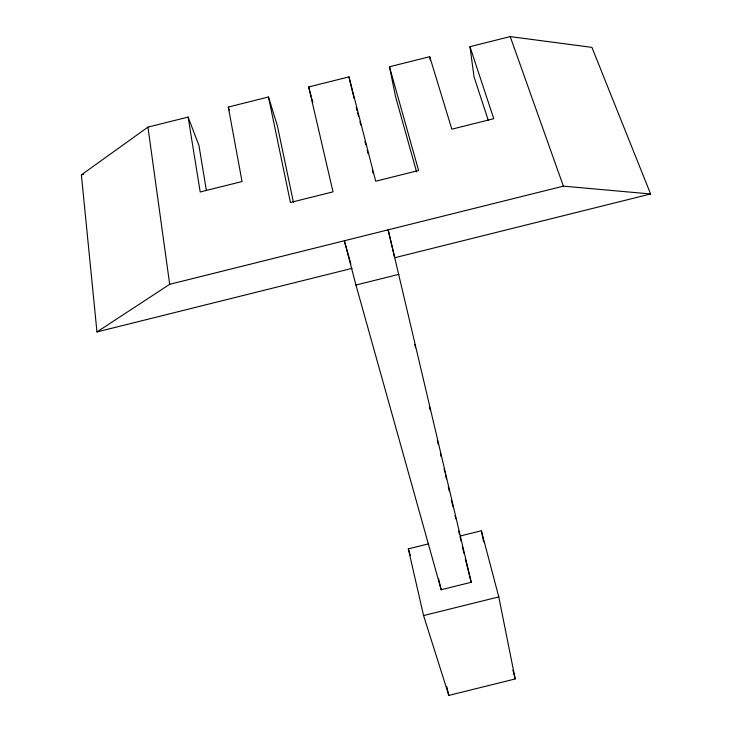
<?xml version="1.0" encoding="UTF-8"?>
<svg xmlns="http://www.w3.org/2000/svg" width="732" height="732" viewBox="0 0 732 732"><rect width="100%" height="100%" fill="white"/><g stroke="black" fill="none" stroke-linecap="round" stroke-linejoin="round"><path stroke-width="1.1" d="M352.065 268.36L96.963 331.944L81.389 174.884L147.937 127.121L188.106 117.083L198.976 145.522L206.378 190.476M96.963 331.944L169.687 284.3L563.384 186.148L650.611 193.962L591.923 47.379L510.213 36.6L469.962 46.656L474.034 76.823L488.198 120.13M188.106 117.083L200.193 191.976L242.045 181.536L228.293 107.046L268.479 96.999L277.41 125.931L293.495 202.608M268.479 96.999L290.439 202.48L333.023 191.857L308.684 86.952L348.972 76.887L375.69 181.207L418.594 170.51L389.479 66.768L429.711 56.712L451.836 129.171L493.752 118.703L469.962 46.656M81.389 174.884L83.613 174.335M650.611 193.962L394.704 257.737L388.152 229.83L471.225 582.279L441.167 589.736L355.944 285.041L344.36 240.755L350.884 264.115M355.944 285.041L398.949 274.326M460.337 535.97L481.354 530.755L498.785 596.909L515.209 678.948L448.808 695.4L423.572 615.566L408.328 548.881L428.247 543.94M423.572 615.566L498.785 596.909M510.213 36.6L563.384 186.148M228.293 107.046L229.391 110.23M408.328 548.881L410.323 555.368M416.581 171.901L395.5 96.441L389.479 66.768M308.684 86.952L311.338 96.679M311.933 98.838L312.811 102.087M512.903 670.119L515.209 678.948M356.246 107.412L357.097 110.706M357.655 112.911L358.497 116.205M359.906 121.704L360.748 124.998M364.966 141.496L365.817 144.79M367.217 150.289L368.059 153.592M372.286 170.08L373.128 173.383M465.278 558.754L471.225 582.279M438.605 579.012L441.167 589.736M348.972 76.887L354.151 98.683M414.779 344.452L415.566 347.782M429.428 406.672L430.206 410.002M437.269 439.996L438.312 444.443M440.408 453.328L441.195 456.667M444.068 468.883L444.855 472.222M445.376 474.437L446.419 478.884M448.249 486.661L449.302 491.108M451.388 499.993L452.962 506.663M455.048 515.548L455.835 518.878M458.708 531.103L459.495 534.433M460.016 536.657L461.068 541.104M462.377 546.658L463.942 553.319M446.749 686.515L448.808 695.4M481.354 530.755L483.632 541.826M429.711 56.712L430.279 60.042M147.937 127.121L169.687 284.3"/></g></svg>
